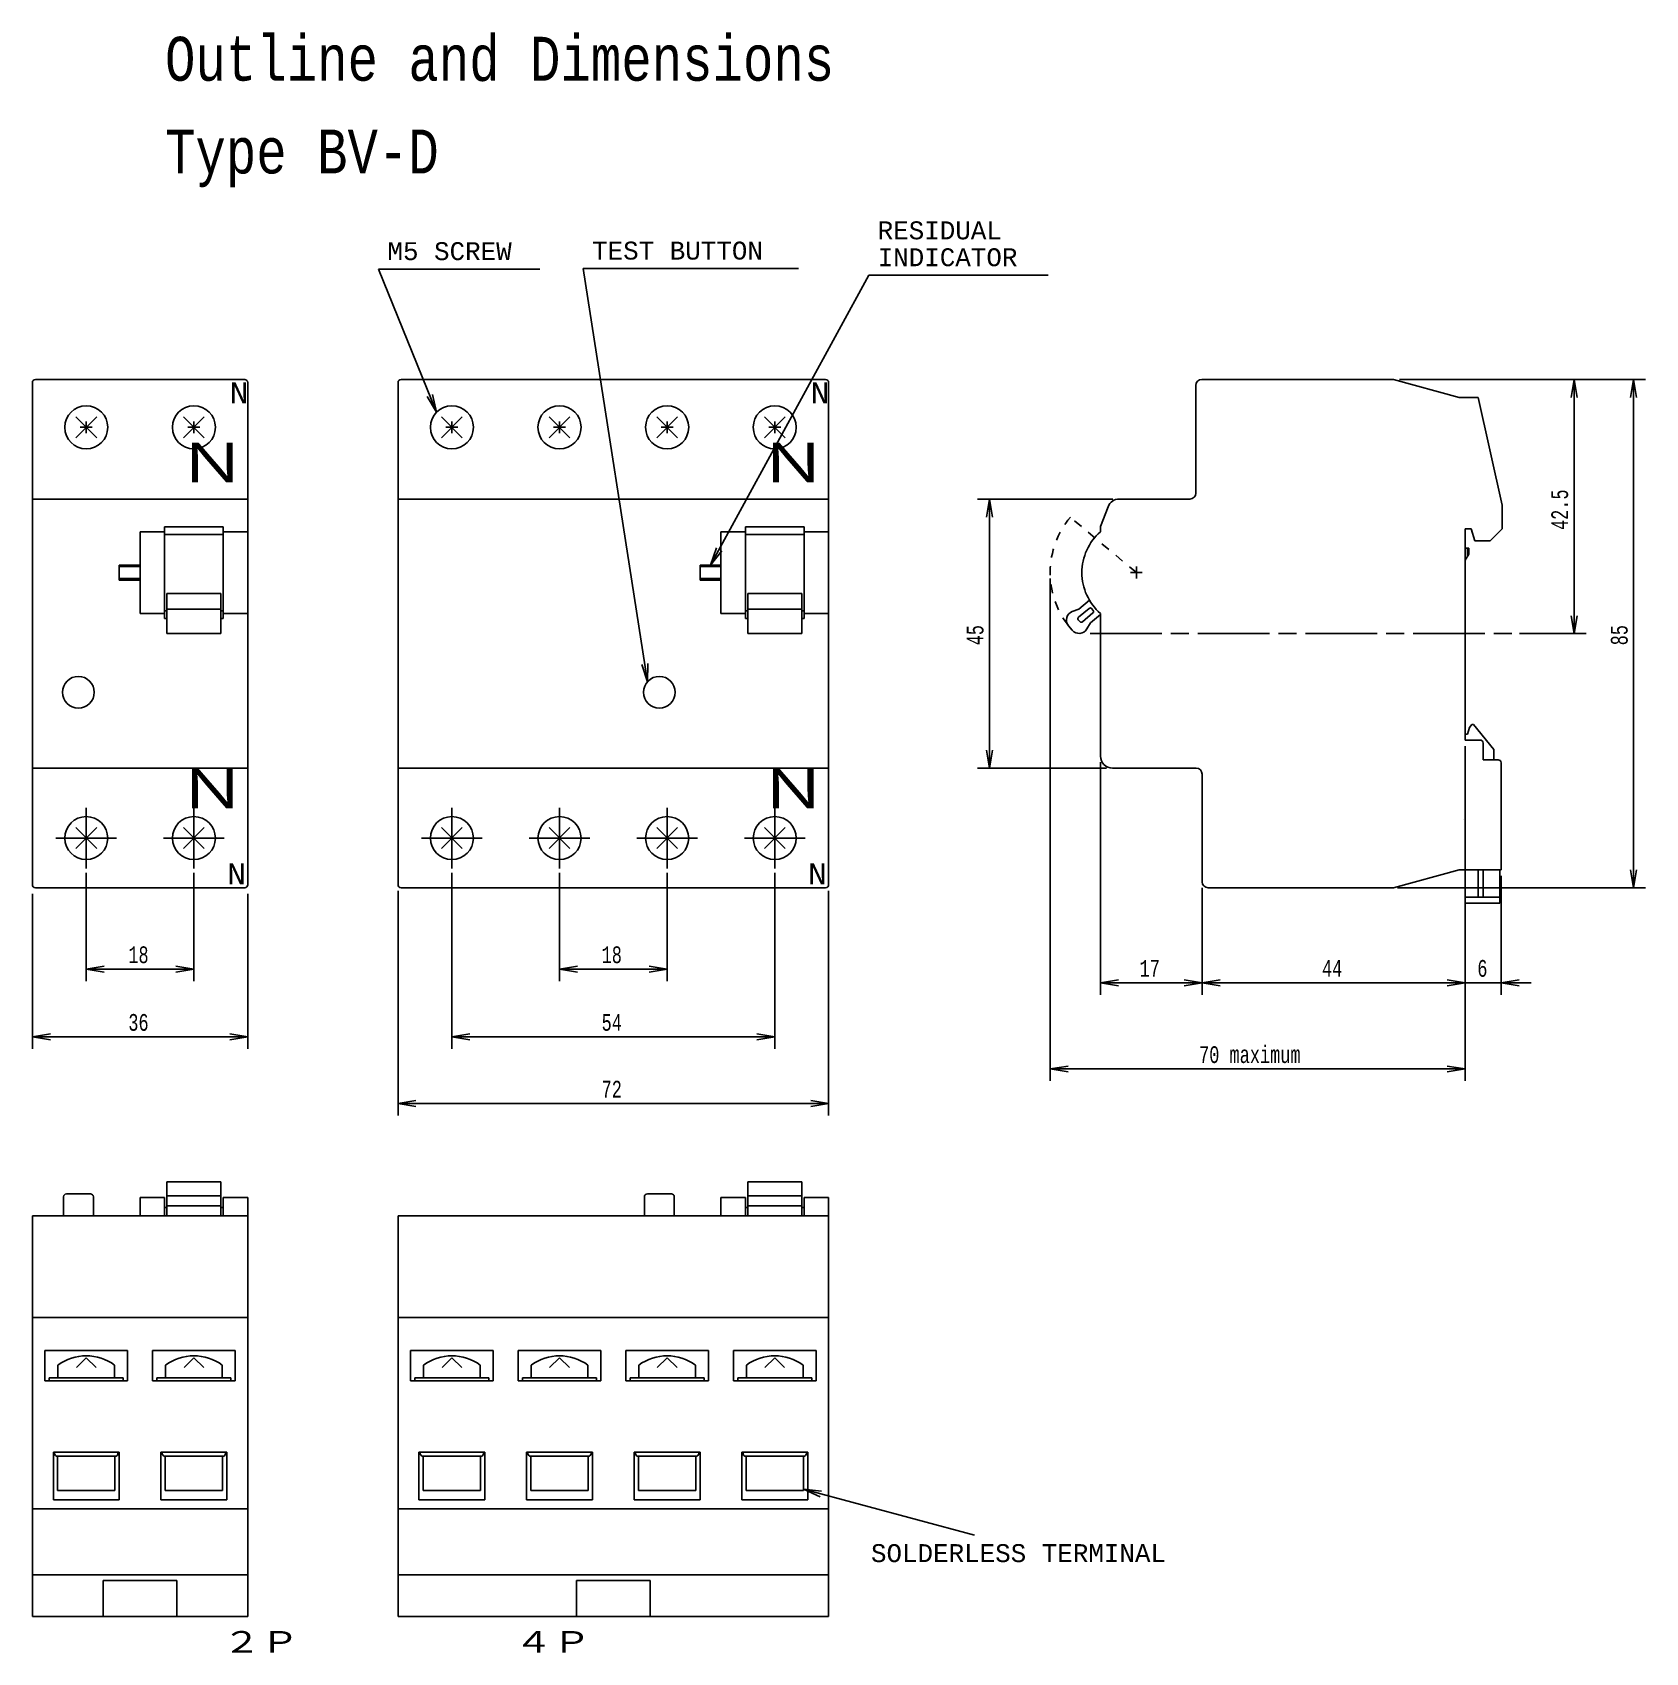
# Model space of a CAD drawing. Extents: x 11 to 280, y 0 to 271.
import ezdxf
from ezdxf.enums import TextEntityAlignment as Align

# ---------------------------------------------------------------- set-up
doc = ezdxf.new("R2010")
doc.units = 0
doc.header["$PDMODE"] = 2
doc.header["$PDSIZE"] = -0.01
doc.linetypes.add('CENTERLINE', pattern=[30, 12, -1.5, 3, -1.5, 12])
doc.linetypes.add('HIDDEN', pattern=[4.5, 1.5, -1.5, 1.5])
doc.layers.get('0').update_dxf_attribs({"linetype": 'CONTINUOUS'})
doc.layers.add('1', color=7, linetype='CONTINUOUS')
doc.styles.get("Standard").update_dxf_attribs({"font": 'monotxt.shx'})
doc.dimstyles.new('DSTYLE3', dxfattribs={"dimtxt": 2.8, "dimasz": 3, "dimexe": 2, "dimexo": 1, "dimgap": 1, "dimtad": 1, "dimdec": 3, "dimrnd": 0.001, "dimzin": 11, "dimcen": 0.09, "dimazin": 3, "dimtp": 1.5, "dimtm": 1.5, "dimtfac": 1, "dimtdec": 4, "dimtofl": 0, "dimtmove": 0, "dimatfit": 3, "dimtolj": 1, "dimtzin": 0})

# ---------------------------------------------------------------- blocks, each defined once
blk = doc.blocks.new('*D42')
at = {"layer": '1', "color": 4, "linetype": 'CONTINUOUS'}
for q in [(168.098, 20.039447), (142.25608, 26.45998), (142.51538, 27.425776)]:
    blk.add_line((139.48834, 27.720791), q, dxfattribs=at)
blk.add_text('SOLDERLESS TERMINAL', height=3, dxfattribs=at).set_placement((150.77169, 15.539447))
blk = doc.blocks.new('*D230')
at = {"layer": '1', "color": 4, "linetype": 'CONTINUOUS'}
for p, q in [((123.93834, 182.27604), (150.39268, 230.77177)), ((180.39268, 230.77177), (150.39268, 230.77177)), ((123.93834, 182.27604), (124.93605, 185.14912)), ((123.93834, 182.27604), (125.81393, 184.67024))]:
    blk.add_line(p, q, dxfattribs=at)
for s, p in [('RESIDUAL', (151.89268, 236.77177)), ('INDICATOR', (151.89268, 232.27177))]:
    blk.add_text(s, height=3, dxfattribs=at).set_placement(p)
blk = doc.blocks.new('*D231')
at = {"layer": '1', "color": 4, "linetype": 'CONTINUOUS'}
for p, q in [((113.40779, 162.78669), (102.63871, 231.88236)), ((138.63871, 231.88236), (102.63871, 231.88236)), ((113.40779, 162.78669), (112.45176, 165.67391)), ((113.40779, 162.78669), (113.43983, 165.8279))]:
    blk.add_line(p, q, dxfattribs=at)
blk.add_text('TEST BUTTON', height=3, dxfattribs=at).set_placement((104.13871, 233.38236))
blk = doc.blocks.new('*D291')
at = {"layer": '1', "color": 4, "linetype": 'CONTINUOUS'}
for p, q in [((78.142527, 207.87162), (68.419845, 231.79119)), ((95.419845, 231.79119), (68.419845, 231.79119)), ((78.142527, 207.87162), (76.549665, 210.46253)), ((78.142527, 207.87162), (77.476059, 210.83908))]:
    blk.add_line(p, q, dxfattribs=at)
blk.add_text('M5 SCREW', height=3, dxfattribs=at).set_placement((69.919845, 233.29119))
blk = doc.blocks.new('_AH2')
at = {"color": 0, "linetype": 'CONTINUOUS'}
for p, q in [((-1, 0.166667), (0, 0)), ((0, 0), (-1, -0.166667)), ((0, 0), (-1, 0))]:
    blk.add_line(p, q, dxfattribs=at)
blk = doc.blocks.new('*D337')
at = {"layer": '1', "color": 4, "linetype": 'CONTINUOUS'}
for p, q in [((250.14652, 152.02604), (250.14652, 110.43836)), ((256.14652, 130.32604), (256.14652, 110.43836)), ((245.14652, 112.43836), (256.14652, 112.43836)), ((261.14652, 112.43836), (256.14652, 112.43836))]:
    blk.add_line(p, q, dxfattribs=at)
at = {"layer": '1', "color": 4, "xscale": 3, "yscale": 3, "zscale": 3}
blk.add_blockref('_AH2', (250.14652, 112.43836), dxfattribs=at)
at = {"layer": '1', "color": 4, "xscale": 3, "yscale": 3, "zscale": 3, "rotation": 180}
blk.add_blockref('_AH2', (256.14652, 112.43836), dxfattribs=at)
at = {"layer": '1', "color": 4, "linetype": 'CONTINUOUS', "width": 0.7}
blk.add_text('6', height=2.8, rotation=360, dxfattribs=at).set_placement((252.16652, 113.43936))
blk = doc.blocks.new('*D338')
at = {"layer": '1', "color": 4, "linetype": 'CONTINUOUS'}
for p, q in [((180.73936, 180.02604), (180.73936, 96.010026)), ((250.14652, 152.02604), (250.14652, 96.010026)), ((180.73936, 98.010026), (215.44294, 98.010026)), ((250.14652, 98.010026), (215.44294, 98.010026))]:
    blk.add_line(p, q, dxfattribs=at)
at = {"layer": '1', "color": 4, "xscale": 3, "yscale": 3, "zscale": 3, "rotation": 180}
blk.add_blockref('_AH2', (180.73936, 98.010026), dxfattribs=at)
at = {"layer": '1', "color": 4, "xscale": 3, "yscale": 3, "zscale": 3}
blk.add_blockref('_AH2', (250.14652, 98.010026), dxfattribs=at)
at = {"layer": '1', "color": 4, "linetype": 'CONTINUOUS', "width": 0.7}
blk.add_text('70 maximum', height=2.8, rotation=360, dxfattribs=at).set_placement((205.64294, 99.011026))
blk = doc.blocks.new('_TX44')
at = {"layer": '1', "color": 2, "linetype": 'CONTINUOUS', "width": 0.8}
for s, p in [('Outline and Dimensions', (0, 0)), ('Type BV-D', (0, -9.5))]:
    blk.add_text(s, height=4.5, dxfattribs=at).set_placement(p)
blk = doc.blocks.new('*D1336')
at = {"layer": '1', "color": 4, "linetype": 'CONTINUOUS'}
for p, q in [((250.14652, 152.02604), (250.14652, 110.43836)), ((206.14652, 127.32604), (206.14652, 110.43836)), ((206.14652, 112.43836), (228.14652, 112.43836)), ((250.14652, 112.43836), (228.14652, 112.43836))]:
    blk.add_line(p, q, dxfattribs=at)
at = {"layer": '1', "color": 4, "xscale": 3, "yscale": 3, "zscale": 3, "rotation": 180}
blk.add_blockref('_AH2', (206.14652, 112.43836), dxfattribs=at)
at = {"layer": '1', "color": 4, "xscale": 3, "yscale": 3, "zscale": 3}
blk.add_blockref('_AH2', (250.14652, 112.43836), dxfattribs=at)
at = {"layer": '1', "color": 4, "linetype": 'CONTINUOUS', "width": 0.7}
blk.add_text('44', height=2.8, rotation=360, dxfattribs=at).set_placement((226.18652, 113.43936))
blk = doc.blocks.new('*D1337')
at = {"layer": '1', "color": 4, "linetype": 'CONTINUOUS'}
for p, q in [((189.14652, 149.32604), (189.14652, 110.43836)), ((206.14652, 128.32604), (206.14652, 110.43836)), ((189.14652, 112.43836), (197.64652, 112.43836)), ((206.14652, 112.43836), (197.64652, 112.43836))]:
    blk.add_line(p, q, dxfattribs=at)
at = {"layer": '1', "color": 4, "xscale": 3, "yscale": 3, "zscale": 3, "rotation": 180}
blk.add_blockref('_AH2', (189.14652, 112.43836), dxfattribs=at)
at = {"layer": '1', "color": 4, "xscale": 3, "yscale": 3, "zscale": 3}
blk.add_blockref('_AH2', (206.14652, 112.43836), dxfattribs=at)
at = {"layer": '1', "color": 4, "linetype": 'CONTINUOUS', "width": 0.7}
blk.add_text('17', height=2.8, rotation=360, dxfattribs=at).set_placement((195.68652, 113.43936))
blk = doc.blocks.new('*D1348')
at = {"layer": '1', "color": 4, "linetype": 'CONTINUOUS'}
for p, q in [((191.23223, 193.32604), (168.58907, 193.32604)), ((170.58907, 193.32604), (170.58907, 170.82604)), ((170.58907, 148.32604), (170.58907, 170.82604)), ((190.14652, 148.32604), (168.58907, 148.32604))]:
    blk.add_line(p, q, dxfattribs=at)
at = {"layer": '1', "color": 4, "xscale": 3, "yscale": 3, "zscale": 3}
for p, rotation in [((170.58907, 193.32604), 90), ((170.58907, 148.32604), 270)]:
    blk.add_blockref('_AH2', p, dxfattribs=dict(at, rotation=rotation))
at = {"layer": '1', "color": 4, "linetype": 'CONTINUOUS', "width": 0.7}
blk.add_text('45', height=2.8, rotation=90, dxfattribs=at).set_placement((169.58807, 168.86604))
blk = doc.blocks.new('*D1352')
at = {"layer": '1', "color": 4, "linetype": 'CONTINUOUS'}
for p, q in [((239.14652, 213.32604), (280.30536, 213.32604)), ((278.30536, 213.32604), (278.30536, 170.82604)), ((278.30536, 128.32604), (278.30536, 170.82604)), ((238.80366, 128.32604), (280.30536, 128.32604))]:
    blk.add_line(p, q, dxfattribs=at)
at = {"layer": '1', "color": 4, "xscale": 3, "yscale": 3, "zscale": 3}
for p, rotation in [((278.30536, 213.32604), 90), ((278.30536, 128.32604), 270)]:
    blk.add_blockref('_AH2', p, dxfattribs=dict(at, rotation=rotation))
at = {"layer": '1', "color": 4, "linetype": 'CONTINUOUS', "width": 0.7}
blk.add_text('85', height=2.8, rotation=90, dxfattribs=at).set_placement((277.30437, 168.86604))
blk = doc.blocks.new('*D1353')
at = {"layer": '1', "color": 4, "linetype": 'CONTINUOUS'}
for p, q in [((239.14652, 213.32604), (270.34542, 213.32604)), ((268.34542, 213.32604), (268.34542, 192.07604)), ((268.34542, 170.82604), (268.34542, 192.07604)), ((259.21195, 170.82604), (270.34542, 170.82604))]:
    blk.add_line(p, q, dxfattribs=at)
at = {"layer": '1', "color": 4, "xscale": 3, "yscale": 3, "zscale": 3}
for p, rotation in [((268.34542, 213.32604), 90), ((268.34542, 170.82604), 270)]:
    blk.add_blockref('_AH2', p, dxfattribs=dict(at, rotation=rotation))
at = {"layer": '1', "color": 4, "linetype": 'CONTINUOUS', "width": 0.7}
blk.add_text('42.5', height=2.8, rotation=90, dxfattribs=at).set_placement((267.34442, 188.15604))
blk = doc.blocks.new('*D1357')
at = {"layer": '1', "color": 4, "linetype": 'CONTINUOUS'}
for p, q in [((71.688114, 127.82563), (71.688114, 90.230985)), ((143.68812, 127.82563), (143.68812, 90.230985)), ((71.688114, 92.230985), (107.68812, 92.230985)), ((143.68812, 92.230985), (107.68812, 92.230985))]:
    blk.add_line(p, q, dxfattribs=at)
at = {"layer": '1', "color": 4, "xscale": 3, "yscale": 3, "zscale": 3, "rotation": 180}
blk.add_blockref('_AH2', (71.688114, 92.230985), dxfattribs=at)
at = {"layer": '1', "color": 4, "xscale": 3, "yscale": 3, "zscale": 3}
blk.add_blockref('_AH2', (143.68812, 92.230985), dxfattribs=at)
at = {"layer": '1', "color": 4, "linetype": 'CONTINUOUS', "width": 0.7}
blk.add_text('72', height=2.8, dxfattribs=at).set_placement((105.72812, 93.231985))
blk = doc.blocks.new('*D1358')
at = {"layer": '1', "color": 4, "linetype": 'CONTINUOUS'}
for p, q in [((80.688114, 130.79339), (80.688114, 101.40016)), ((134.68812, 130.79339), (134.68812, 101.40016)), ((80.688114, 103.40016), (107.68812, 103.40016)), ((134.68812, 103.40016), (107.68812, 103.40016))]:
    blk.add_line(p, q, dxfattribs=at)
at = {"layer": '1', "color": 4, "xscale": 3, "yscale": 3, "zscale": 3, "rotation": 180}
blk.add_blockref('_AH2', (80.688114, 103.40016), dxfattribs=at)
at = {"layer": '1', "color": 4, "xscale": 3, "yscale": 3, "zscale": 3}
blk.add_blockref('_AH2', (134.68812, 103.40016), dxfattribs=at)
at = {"layer": '1', "color": 4, "linetype": 'CONTINUOUS', "width": 0.7}
blk.add_text('54', height=2.8, rotation=360, dxfattribs=at).set_placement((105.72812, 104.40116))
blk = doc.blocks.new('*D1359')
at = {"layer": '1', "color": 4, "linetype": 'CONTINUOUS'}
for p, q in [((98.688114, 130.79339), (98.688114, 112.71692)), ((116.68811, 130.79339), (116.68811, 112.71692)), ((98.688114, 114.71692), (107.68811, 114.71692)), ((116.68811, 114.71692), (107.68811, 114.71692))]:
    blk.add_line(p, q, dxfattribs=at)
at = {"layer": '1', "color": 4, "xscale": 3, "yscale": 3, "zscale": 3, "rotation": 180}
blk.add_blockref('_AH2', (98.688114, 114.71692), dxfattribs=at)
at = {"layer": '1', "color": 4, "xscale": 3, "yscale": 3, "zscale": 3}
blk.add_blockref('_AH2', (116.68811, 114.71692), dxfattribs=at)
at = {"layer": '1', "color": 4, "linetype": 'CONTINUOUS', "width": 0.7}
blk.add_text('18', height=2.8, rotation=360, dxfattribs=at).set_placement((105.72811, 115.71792))
blk = doc.blocks.new('*D1360')
at = {"layer": '1', "color": 4, "linetype": 'CONTINUOUS'}
for p, q in [((19.545257, 130.79339), (19.545257, 112.71692)), ((37.545257, 130.79339), (37.545257, 112.71692)), ((19.545257, 114.71692), (28.545257, 114.71692)), ((37.545257, 114.71692), (28.545257, 114.71692))]:
    blk.add_line(p, q, dxfattribs=at)
at = {"layer": '1', "color": 4, "xscale": 3, "yscale": 3, "zscale": 3, "rotation": 180}
blk.add_blockref('_AH2', (19.545257, 114.71692), dxfattribs=at)
at = {"layer": '1', "color": 4, "xscale": 3, "yscale": 3, "zscale": 3}
blk.add_blockref('_AH2', (37.545257, 114.71692), dxfattribs=at)
at = {"layer": '1', "color": 4, "linetype": 'CONTINUOUS', "width": 0.7}
blk.add_text('18', height=2.8, dxfattribs=at).set_placement((26.585257, 115.71792))
blk = doc.blocks.new('*D1361')
at = {"layer": '1', "color": 4, "linetype": 'CONTINUOUS'}
for p, q in [((10.545257, 127.32563), (10.545257, 101.40016)), ((46.545257, 127.32563), (46.545257, 101.40016)), ((10.545257, 103.40016), (28.545257, 103.40016)), ((46.545257, 103.40016), (28.545257, 103.40016))]:
    blk.add_line(p, q, dxfattribs=at)
at = {"layer": '1', "color": 4, "xscale": 3, "yscale": 3, "zscale": 3, "rotation": 180}
blk.add_blockref('_AH2', (10.545257, 103.40016), dxfattribs=at)
at = {"layer": '1', "color": 4, "xscale": 3, "yscale": 3, "zscale": 3}
blk.add_blockref('_AH2', (46.545257, 103.40016), dxfattribs=at)
at = {"layer": '1', "color": 4, "linetype": 'CONTINUOUS', "width": 0.7}
blk.add_text('36', height=2.8, rotation=360, dxfattribs=at).set_placement((26.585257, 104.40116))

msp = doc.modelspace()

# ---------------------------------------------------------------- linework, layer by layer
at = {"layer": '1', "color": 3, "linetype": 'CONTINUOUS'}
for p, q in [((10.545257, 128.82563), (10.545257, 212.82604)), ((46.045257, 213.32604), (11.045257, 213.32604)), ((46.545257, 128.82563), (46.545257, 212.82604)), ((71.688114, 128.82563), (71.688114, 212.82604)), ((143.18812, 213.32604), (72.188114, 213.32604)), ((143.68812, 128.82563), (143.68812, 212.82604)), ((205.09509, 194.32604), (205.09509, 212.32604)), ((206.09509, 213.32604), (238.14652, 213.32604)), ((238.14652, 213.32604), (249.14652, 210.32604)), ((249.14652, 210.32604), (252.31794, 210.32604)), ((256.31794, 192.32604), (252.31794, 210.32604)), ((17.79971, 203.5805), (21.290803, 207.07158)), ((17.799716, 207.07158), (21.290797, 203.5805)), ((35.79971, 203.5805), (39.290803, 207.07158)), ((35.799716, 207.07158), (39.290797, 203.5805)), ((78.942567, 203.58049), (82.433661, 207.07158)), ((78.942573, 207.07158), (82.433654, 203.58049)), ((96.942567, 203.58049), (100.43366, 207.07158)), ((96.942573, 207.07158), (100.43365, 203.58049)), ((114.94257, 207.07158), (118.43365, 203.58049)), ((114.94257, 203.58049), (118.43366, 207.07158)), ((132.94257, 207.07158), (136.43365, 203.58049)), ((132.94257, 203.58049), (136.43367, 207.07158)), ((46.545257, 193.32604), (10.545257, 193.32604)), ((19.545257, 193.32604), (24.430972, 193.32604)), ((143.68812, 193.32604), (71.688114, 193.32604)), ((192.28662, 193.32604), (204.09509, 193.32604)), ((189.14629, 188.72604), (190.41946, 192.04278)), ((256.31794, 192.32604), (256.31794, 188.32604)), ((28.545488, 187.86784), (28.545488, 174.18427)), ((32.645488, 187.86784), (28.545488, 187.86784)), ((32.645257, 188.67165), (32.645257, 173.38044)), ((42.445257, 188.67165), (32.645257, 188.67165)), ((42.445257, 187.40426), (32.645257, 187.40426)), ((42.445257, 188.67165), (42.445257, 173.38044)), ((46.545261, 187.86784), (42.445488, 187.86784)), ((129.78834, 187.86782), (125.68834, 187.86782)), ((125.68834, 187.86782), (125.68834, 174.18426)), ((129.78834, 188.67164), (129.78834, 173.38044)), ((139.58834, 188.67164), (129.78834, 188.67164)), ((139.58834, 187.40425), (129.78834, 187.40425)), ((139.58834, 188.67164), (139.58834, 173.38044)), ((143.68812, 187.86782), (139.58834, 187.86782)), ((189.14629, 187.86782), (189.14629, 188.72604)), ((250.14652, 185.12604), (250.14652, 188.32604)), ((251.14652, 188.32604), (250.14652, 188.32604)), ((251.74652, 186.32604), (251.14652, 188.32604)), ((254.31794, 186.32604), (256.31794, 188.32604)), ((250.14652, 153.02604), (250.14652, 185.12604)), ((250.74652, 185.12604), (250.14652, 185.12604)), ((250.54652, 183.79271), (250.54652, 185.12604)), ((250.74652, 184.12604), (250.74652, 185.12604)), ((251.74652, 186.32604), (254.31794, 186.32604)), ((28.545257, 182.27604), (25.045257, 182.27604)), ((25.045257, 182.27604), (25.045257, 179.77604)), ((28.545257, 182.02604), (25.045257, 182.02604)), ((28.545257, 182.27604), (28.545257, 179.77604)), ((125.68834, 182.27604), (122.18834, 182.27604)), ((122.18834, 182.27604), (122.18834, 179.77604)), ((125.68834, 182.02604), (122.18834, 182.02604)), ((125.68834, 182.27604), (125.68834, 179.77604)), ((250.74652, 184.12604), (250.14652, 183.12604)), ((28.545257, 180.02604), (25.045257, 180.02604)), ((28.545257, 179.77604), (25.045257, 179.77604)), ((125.68834, 180.02604), (122.18834, 180.02604)), ((125.68834, 179.77604), (122.18834, 179.77604)), ((33.045257, 177.51723), (33.045257, 170.85805)), ((42.045257, 177.51723), (33.045257, 177.51723)), ((42.045257, 177.51723), (42.045257, 170.85805)), ((46.545257, 154.03992), (46.545257, 177.25078)), ((130.18834, 177.51723), (130.18834, 170.85804)), ((139.18834, 177.51723), (130.18834, 177.51723)), ((139.18834, 177.51723), (139.18834, 170.85804)), ((143.68812, 154.03992), (143.68812, 177.25078)), ((187.30653, 176.40562), (185.53612, 174.92008)), ((32.645488, 174.18427), (28.545488, 174.18427)), ((33.045257, 174.64784), (32.645257, 174.64784)), ((42.045257, 174.92008), (33.045257, 174.92008)), ((42.045257, 174.64784), (42.445257, 174.64784)), ((46.545261, 174.18427), (42.445488, 174.18427)), ((129.78834, 174.18426), (125.68834, 174.18426)), ((130.18834, 174.64783), (129.78834, 174.64783)), ((139.18834, 174.92008), (130.18834, 174.92008)), ((139.18834, 174.64783), (139.58834, 174.64783)), ((143.68812, 174.18426), (139.58834, 174.18426)), ((185.53612, 174.92008), (184.43598, 174.51966)), ((187.24128, 175.04547), (185.47938, 173.56705)), ((187.88407, 174.27942), (186.12217, 172.80101)), ((189.14629, 174.03314), (187.46449, 172.62194)), ((187.66393, 175.00849), (187.92105, 174.70207)), ((189.14629, 155.27052), (189.14629, 174.20475)), ((33.045257, 173.38044), (32.645257, 173.38044)), ((42.045257, 170.85805), (33.045257, 170.85805)), ((42.445257, 173.38044), (42.045257, 173.38044)), ((130.18834, 173.38044), (129.78834, 173.38044)), ((139.18834, 170.85804), (130.18834, 170.85804)), ((139.58834, 173.38044), (139.18834, 173.38044)), ((183.79994, 172.14594), (184.43101, 171.39386)), ((185.4424, 173.1444), (185.69952, 172.83799)), ((187.46449, 172.62194), (186.87911, 171.60804)), ((189.14652, 150.32604), (189.14652, 167.77032)), ((250.84652, 155.14566), (250.54652, 154.02604)), ((251.24652, 155.62604), (250.84652, 155.14566)), ((251.24652, 155.62604), (251.54652, 155.62604)), ((254.94652, 151.42604), (251.54652, 155.62604)), ((250.14652, 153.02604), (250.14652, 154.02604)), ((250.54652, 154.02604), (250.14652, 154.02604)), ((250.14652, 153.02604), (252.64652, 153.02604)), ((253.14652, 149.72604), (253.14652, 152.52604)), ((253.14652, 149.72604), (255.64652, 149.72604)), ((254.94652, 149.72604), (254.94652, 151.42604)), ((256.14652, 131.32604), (256.14652, 149.22604)), ((10.545257, 148.32604), (46.545257, 148.32604)), ((19.545257, 148.32604), (24.430972, 148.32604)), ((42.688114, 148.32604), (32.4024, 148.32604)), ((71.688114, 148.32604), (143.68812, 148.32604)), ((121.05954, 148.32604), (110.77383, 148.32604)), ((191.14652, 148.32604), (205.14652, 148.32604)), ((206.14652, 129.32604), (206.14652, 147.32604)), ((17.79971, 134.88049), (21.290803, 138.37158)), ((17.799716, 138.37158), (21.290797, 134.88049)), ((35.79971, 134.88049), (39.290803, 138.37158)), ((35.799716, 138.37158), (39.290797, 134.88049)), ((78.942794, 134.88049), (82.433888, 138.37158)), ((78.942801, 138.37158), (82.433882, 134.88049)), ((96.942794, 134.88049), (100.43389, 138.37158)), ((96.942801, 138.37158), (100.43388, 134.88049)), ((114.94279, 134.88049), (118.43389, 138.37158)), ((114.9428, 138.37158), (118.43388, 134.88049)), ((132.94279, 138.37158), (136.43388, 134.88049)), ((132.94279, 134.88049), (136.43389, 138.37158)), ((238.14652, 128.32604), (249.14652, 131.32604)), ((249.14652, 131.32604), (256.14652, 131.32604)), ((250.14652, 125.72604), (250.14652, 131.32604)), ((252.30952, 126.72604), (252.30952, 131.32604)), ((253.14652, 126.72604), (253.14652, 131.32604)), ((255.94652, 125.72604), (255.94652, 131.32604)), ((11.045257, 128.32563), (46.045257, 128.32563)), ((72.188114, 128.32563), (143.18812, 128.32563)), ((207.14652, 128.32604), (238.14652, 128.32604)), ((255.94652, 126.72604), (250.14652, 126.72604)), ((255.94652, 125.72604), (250.14652, 125.72604)), ((33.04548, 79.132967), (42.04548, 79.132967)), ((33.04548, 79.132967), (33.04548, 73.435967)), ((42.04548, 79.132967), (42.04548, 73.435967)), ((130.18834, 79.132967), (139.18834, 79.132967)), ((130.18834, 79.132967), (130.18834, 73.435967)), ((139.18834, 79.132967), (139.18834, 73.435967)), ((15.745257, 76.635967), (15.745257, 73.435967)), ((16.245257, 77.135967), (20.245257, 77.135967)), ((20.745257, 76.635967), (20.745257, 73.435967)), ((28.54548, 76.535967), (32.64548, 76.535967)), ((28.54548, 76.535967), (28.54548, 73.435967)), ((32.64548, 76.535967), (32.64548, 73.435967)), ((33.04548, 76.773967), (42.04548, 76.773967)), ((42.44548, 76.535967), (46.545481, 76.535967)), ((42.44548, 76.535967), (42.44548, 73.435967)), ((46.545481, 73.435967), (46.545481, 76.535967)), ((112.88834, 76.635967), (112.88834, 73.435967)), ((113.38834, 77.135967), (117.38834, 77.135967)), ((117.88834, 76.635967), (117.88834, 73.435967)), ((125.68834, 76.535967), (129.78834, 76.535967)), ((125.68834, 76.535967), (125.68834, 73.435967)), ((129.78834, 76.535967), (129.78834, 73.435967)), ((130.18834, 76.773967), (139.18834, 76.773967)), ((139.58834, 76.535967), (143.68834, 76.535967)), ((139.58834, 76.535967), (139.58834, 73.435967)), ((143.68834, 73.435967), (143.68834, 76.535967)), ((10.545481, 73.435967), (10.545481, 6.435967)), ((10.545481, 73.435967), (46.545481, 73.435967)), ((33.04548, 74.835967), (32.64548, 74.835967)), ((33.04548, 75.117967), (42.04548, 75.117967)), ((42.04548, 74.835967), (42.44548, 74.835967)), ((46.545481, 73.435967), (46.545481, 6.435967)), ((71.688338, 73.435967), (71.688338, 6.435967)), ((71.688338, 73.435967), (143.68834, 73.435967)), ((130.18834, 74.835967), (129.78834, 74.835967)), ((130.18834, 75.117967), (139.18834, 75.117967)), ((139.18834, 74.835967), (139.58834, 74.835967)), ((143.68834, 73.435967), (143.68834, 6.435967)), ((10.545481, 56.435967), (46.545481, 56.435967)), ((71.688338, 56.435967), (143.68834, 56.435967)), ((12.645481, 45.835967), (12.645481, 50.935967)), ((12.645481, 50.935967), (26.445481, 50.935967)), ((17.8963, 48.081077), (19.54548, 49.730253)), ((21.194661, 48.081077), (19.54548, 49.730253)), ((26.445481, 45.835967), (26.445481, 50.935967)), ((30.645481, 45.835967), (30.645481, 50.935967)), ((30.645481, 50.935967), (44.445481, 50.935967)), ((35.8963, 48.081077), (37.54548, 49.730253)), ((39.194661, 48.081077), (37.54548, 49.730253)), ((44.445481, 45.835967), (44.445481, 50.935967)), ((73.788339, 45.835967), (73.788339, 50.935967)), ((73.788339, 50.935967), (87.588339, 50.935967)), ((79.039158, 48.081077), (80.688338, 49.730253)), ((82.337519, 48.081077), (80.688338, 49.730253)), ((87.588339, 45.835967), (87.588339, 50.935967)), ((91.788341, 45.835967), (91.788341, 50.935967)), ((91.788341, 50.935967), (105.58834, 50.935967)), ((97.039159, 48.081077), (98.68834, 49.730253)), ((100.33752, 48.081077), (98.68834, 49.730253)), ((105.58834, 45.835967), (105.58834, 50.935967)), ((109.78834, 45.835967), (109.78834, 50.935967)), ((109.78834, 50.935967), (123.58834, 50.935967)), ((115.03916, 48.081077), (116.68834, 49.730253)), ((118.33752, 48.081077), (116.68834, 49.730253)), ((123.58834, 45.835967), (123.58834, 50.935967)), ((127.78834, 45.835967), (127.78834, 50.935967)), ((127.78834, 50.935967), (141.58834, 50.935967)), ((133.03916, 48.081077), (134.68834, 49.730253)), ((136.33752, 48.081077), (134.68834, 49.730253)), ((141.58834, 45.835967), (141.58834, 50.935967)), ((13.374052, 46.335967), (25.716909, 46.335967)), ((13.374052, 46.335967), (13.374052, 45.835967)), ((14.795481, 46.335967), (14.795481, 48.473164)), ((24.295481, 46.335967), (24.295481, 48.473164)), ((25.716909, 46.335967), (25.716909, 45.835967)), ((31.374052, 46.335967), (43.716909, 46.335967)), ((31.374052, 46.335967), (31.374052, 45.835967)), ((32.795481, 46.335967), (32.795481, 48.473164)), ((42.295481, 46.335967), (42.295481, 48.473164)), ((43.716909, 46.335967), (43.716909, 45.835967)), ((74.51691, 46.335967), (86.859767, 46.335967)), ((74.51691, 46.335967), (74.51691, 45.835967)), ((75.938339, 46.335967), (75.938339, 48.473164)), ((85.438339, 46.335967), (85.438339, 48.473164)), ((86.859767, 46.335967), (86.859767, 45.835967)), ((92.516911, 46.335967), (104.85977, 46.335967)), ((92.516911, 46.335967), (92.516911, 45.835967)), ((93.938341, 46.335967), (93.938341, 48.473164)), ((103.43834, 46.335967), (103.43834, 48.473164)), ((104.85977, 46.335967), (104.85977, 45.835967)), ((110.51691, 46.335967), (122.85977, 46.335967)), ((110.51691, 46.335967), (110.51691, 45.835967)), ((111.93834, 46.335967), (111.93834, 48.473164)), ((121.43834, 46.335967), (121.43834, 48.473164)), ((122.85977, 46.335967), (122.85977, 45.835967)), ((128.51691, 46.335967), (140.85977, 46.335967)), ((128.51691, 46.335967), (128.51691, 45.835967)), ((129.93834, 46.335967), (129.93834, 48.473164)), ((139.43834, 46.335967), (139.43834, 48.473164)), ((140.85977, 46.335967), (140.85977, 45.835967)), ((12.645481, 45.835967), (26.445481, 45.835967)), ((30.645481, 45.835967), (44.445481, 45.835967)), ((73.788339, 45.835967), (87.588339, 45.835967)), ((91.788341, 45.835967), (105.58834, 45.835967)), ((109.78834, 45.835967), (123.58834, 45.835967)), ((127.78834, 45.835967), (141.58834, 45.835967)), ((14.045481, 33.935967), (25.045481, 33.935967)), ((14.045481, 33.935967), (14.045481, 25.935967)), ((14.245481, 33.935967), (14.245481, 33.735967)), ((14.745481, 33.235967), (14.745481, 27.535967)), ((24.345481, 33.235967), (14.745481, 33.235967)), ((24.345481, 33.235967), (24.345481, 27.535967)), ((24.845481, 33.935967), (24.845481, 33.735967)), ((25.045481, 33.935967), (25.045481, 25.935967)), ((32.045481, 33.935967), (43.045481, 33.935967)), ((32.045481, 33.935967), (32.045481, 25.935967)), ((32.245481, 33.935967), (32.245481, 33.735967)), ((32.745481, 33.235967), (32.745481, 27.535967)), ((42.345481, 33.235967), (32.745481, 33.235967)), ((42.345481, 33.235967), (42.345481, 27.535967)), ((42.845481, 33.935967), (42.845481, 33.735967)), ((43.045481, 33.935967), (43.045481, 25.935967)), ((75.188339, 33.935967), (86.188339, 33.935967)), ((75.188339, 33.935967), (75.188339, 25.935967)), ((75.388339, 33.935967), (75.388339, 33.735967)), ((75.888339, 33.235967), (75.888339, 27.535967)), ((85.488339, 33.235967), (75.888339, 33.235967)), ((85.488339, 33.235967), (85.488339, 27.535967)), ((85.988339, 33.935967), (85.988339, 33.735967)), ((86.188339, 33.935967), (86.188339, 25.935967)), ((93.188341, 33.935967), (104.18834, 33.935967)), ((93.188341, 33.935967), (93.188341, 25.935967)), ((93.388341, 33.935967), (93.388341, 33.735967)), ((93.888341, 33.235967), (93.888341, 27.535967)), ((103.48834, 33.235967), (93.888341, 33.235967)), ((103.48834, 33.235967), (103.48834, 27.535967)), ((103.98834, 33.935967), (103.98834, 33.735967)), ((104.18834, 33.935967), (104.18834, 25.935967)), ((111.18834, 33.935967), (122.18834, 33.935967)), ((111.18834, 33.935967), (111.18834, 25.935967)), ((111.38834, 33.935967), (111.38834, 33.735967)), ((111.88834, 33.235967), (111.88834, 27.535967)), ((121.48834, 33.235967), (111.88834, 33.235967)), ((121.48834, 33.235967), (121.48834, 27.535967)), ((121.98834, 33.935967), (121.98834, 33.735967)), ((122.18834, 33.935967), (122.18834, 25.935967)), ((129.18834, 33.935967), (140.18834, 33.935967)), ((129.18834, 33.935967), (129.18834, 25.935967)), ((129.38834, 33.935967), (129.38834, 33.735967)), ((129.88834, 33.235967), (129.88834, 27.535967)), ((139.48834, 33.235967), (129.88834, 33.235967)), ((139.48834, 33.235967), (139.48834, 27.535967)), ((139.98834, 33.935967), (139.98834, 33.735967)), ((140.18834, 33.935967), (140.18834, 25.935967)), ((14.745481, 27.535967), (24.345481, 27.535967)), ((32.745481, 27.535967), (42.345481, 27.535967)), ((75.888339, 27.535967), (85.488339, 27.535967)), ((93.888341, 27.535967), (103.48834, 27.535967)), ((111.88834, 27.535967), (121.48834, 27.535967)), ((129.88834, 27.535967), (139.48834, 27.535967)), ((10.545481, 24.435967), (46.545481, 24.435967)), ((14.045481, 25.935967), (25.045481, 25.935967)), ((32.045481, 25.935967), (43.045481, 25.935967)), ((71.688338, 24.435967), (143.68834, 24.435967)), ((75.188339, 25.935967), (86.188339, 25.935967)), ((93.188341, 25.935967), (104.18834, 25.935967)), ((111.18834, 25.935967), (122.18834, 25.935967)), ((129.18834, 25.935967), (140.18834, 25.935967)), ((10.545481, 13.435967), (46.545481, 13.435967)), ((22.395481, 12.435967), (34.695481, 12.435967)), ((22.395481, 12.435967), (22.395481, 6.435967)), ((34.695481, 12.435967), (34.695481, 6.435967)), ((71.688338, 13.435967), (143.68834, 13.435967)), ((101.53834, 12.435967), (113.83834, 12.435967)), ((101.53834, 12.435967), (101.53834, 6.435967)), ((113.83834, 12.435967), (113.83834, 6.435967)), ((10.545481, 6.435967), (46.545481, 6.435967)), ((71.688338, 6.435967), (143.68834, 6.435967))]:
    msp.add_line(p, q, dxfattribs=at)
at = {"layer": '1', "color": 4, "linetype": 'HIDDEN'}
msp.add_line((195.14652, 181.02604), (184.11, 190.28678), dxfattribs=at)
at = {"layer": '1', "color": 4, "linetype": 'CENTERLINE'}
for p, q in [((187.43681, 170.82604), (258.21195, 170.82604)), ((19.545257, 141.69543), (19.545257, 131.55665)), ((37.545257, 141.69543), (37.545257, 131.55665)), ((80.688342, 141.69543), (80.688342, 131.55665)), ((98.688342, 141.69543), (98.688342, 131.55665)), ((116.68834, 141.69543), (116.68834, 131.55665)), ((134.68834, 141.69543), (134.68834, 131.55665)), ((24.614645, 136.62604), (14.47587, 136.62604)), ((42.614645, 136.62604), (32.47587, 136.62604)), ((85.75773, 136.62604), (75.618954, 136.62604)), ((103.75773, 136.62604), (93.618954, 136.62604)), ((121.75773, 136.62604), (111.61895, 136.62604)), ((139.75773, 136.62604), (129.61896, 136.62604))]:
    msp.add_line(p, q, dxfattribs=at)
at = {"layer": '1', "color": 2, "linetype": 'CONTINUOUS'}
msp.add_line((249.81968, 139.73242), (249.81968, 139.73242), dxfattribs=at)
msp.add_line((249.81968, 139.73242), (249.81968, 139.73242), dxfattribs=at)
msp.add_line((249.81968, 139.73242), (249.81968, 139.73242), dxfattribs=at)
msp.add_line((249.81968, 139.73242), (249.81968, 139.73242), dxfattribs=at)
msp.add_line((249.81968, 139.73242), (249.81968, 139.73242), dxfattribs=at)
msp.add_line((249.81968, 139.73242), (249.81968, 139.73242), dxfattribs=at)
msp.add_line((249.81968, 139.73242), (249.81968, 139.73242), dxfattribs=at)
msp.add_line((249.81968, 139.73242), (249.81968, 139.73242), dxfattribs=at)
at = {"layer": '1', "color": 3, "linetype": 'CONTINUOUS'}
for centre, radius in [((19.545257, 205.32605), 3.6), ((37.545257, 205.32605), 3.6), ((80.688114, 205.32604), 3.6), ((98.688114, 205.32604), 3.6), ((116.68811, 205.32604), 3.6), ((134.68812, 205.32604), 3.6), ((18.245257, 161.02604), 2.65), ((115.38834, 161.02604), 2.65), ((19.545257, 136.62604), 3.6), ((37.545257, 136.62604), 3.6), ((80.688342, 136.62604), 3.6), ((98.688342, 136.62604), 3.6), ((116.68834, 136.62604), 3.6), ((134.68834, 136.62604), 3.6)]:
    msp.add_circle(centre, radius, dxfattribs=at)
for centre, radius, start, end in [((11.045257, 212.82604), 0.5, 90, 180), ((46.045257, 212.82604), 0.5, 0, 90), ((72.188114, 212.82604), 0.5, 90, 180), ((143.18812, 212.82604), 0.5, 0, 90), ((206.09509, 212.32604), 1, 90, 180), ((192.28662, 191.32604), 2, 90, 159), ((204.09509, 194.32604), 1, 270, 360), ((195.14629, 181.02604), 9.1, 131.24961, 228.75039), ((184.94901, 173.11012), 1.5, 110, 220), ((185.67222, 173.33724), 0.3, 130, 220), ((187.43412, 174.81565), 0.3, 40, 130), ((187.69123, 174.50923), 0.3, 310, 400), ((185.58007, 172.35804), 1.5, 220, 330), ((185.92933, 173.03082), 0.3, 220, 310), ((252.64652, 152.52604), 0.5, 0, 90), ((191.14652, 150.32604), 2, 180, 270), ((255.64652, 149.22604), 0.5, 0, 90), ((205.14652, 147.32604), 1, 0, 90), ((11.045257, 128.82563), 0.5, 180, 270), ((46.045257, 128.82563), 0.5, 270, 360), ((72.188114, 128.82563), 0.5, 180, 270), ((143.18812, 128.82563), 0.5, 270, 360), ((207.14652, 129.32604), 1, 180, 270), ((16.245257, 76.635967), 0.5, 90, 180), ((20.245257, 76.635967), 0.5, 0, 90), ((113.38834, 76.635967), 0.5, 90, 180), ((117.38834, 76.635967), 0.5, 0, 90), ((19.545481, 42.035967), 8, 53.576426, 126.42357), ((37.545481, 42.035967), 8, 53.576426, 126.42357), ((80.688339, 42.035967), 8, 53.576426, 126.42357), ((98.688341, 42.035967), 8, 53.576426, 126.42357), ((116.68834, 42.035967), 8, 53.576426, 126.42357), ((134.68834, 42.035967), 8, 53.576426, 126.42357), ((14.745481, 33.735967), 0.5, 180, 270), ((24.345481, 33.735967), 0.5, 270, 360), ((32.745481, 33.735967), 0.5, 180, 270), ((42.345481, 33.735967), 0.5, 270, 360), ((75.888339, 33.735967), 0.5, 180, 270), ((85.488339, 33.735967), 0.5, 270, 360), ((93.888341, 33.735967), 0.5, 180, 270), ((103.48834, 33.735967), 0.5, 270, 360), ((111.88834, 33.735967), 0.5, 180, 270), ((121.48834, 33.735967), 0.5, 270, 360), ((129.88834, 33.735967), 0.5, 180, 270), ((139.48834, 33.735967), 0.5, 270, 360)]:
    msp.add_arc(centre, radius, start, end, dxfattribs=at)
at = {"layer": '1', "color": 4, "linetype": 'HIDDEN'}
msp.add_arc((195.14652, 181.02604), 14.407159, 140, 218.19369, dxfattribs=at)
at = {"layer": '1', "color": 3, "linetype": 'CONTINUOUS'}
for p in [(19.545257, 205.32605), (37.545257, 205.32605), (80.688114, 205.32604), (98.688114, 205.32604), (116.68811, 205.32604), (134.68812, 205.32604), (19.545257, 136.62604), (37.545257, 136.62604), (80.688342, 136.62604), (98.688342, 136.62604), (116.68834, 136.62604), (134.68834, 136.62604)]:
    msp.add_point(p, dxfattribs=at)
at = {"layer": '1', "color": 4, "linetype": 'CONTINUOUS'}
msp.add_point((195.14629, 181.02604), dxfattribs=at)
at = {"layer": '1', "color": 1, "linetype": 'CONTINUOUS'}
msp.add_point((189.14652, 148.32604), dxfattribs=at)

# ---------------------------------------------------------------- block references
at = {"layer": '1', "xscale": 1.6326531, "yscale": 1.6326531, "zscale": 1.6326531}
msp.add_blockref('_TX44', (32.718312, 263.29419), dxfattribs=at)
at = {"layer": '1', "color": 4}
for name in ['*D230', '*D291', '*D231', '*D42']:
    msp.add_blockref(name, (0, 0), dxfattribs=at)

# ---------------------------------------------------------------- texts
at = {"layer": '1', "color": 3, "linetype": 'CONTINUOUS', "width": 1.05}
for p in [(46.702795, 212.83166), (143.84588, 212.83165)]:
    msp.add_text('N', height=3.5, dxfattribs=at).set_placement(p, align=Align.TOP_RIGHT)
at = {"layer": '1', "color": 3, "linetype": 'CONTINUOUS'}
for s, height, width, p in [('Ｎ', 6.612245, 1.278752, (34.864369, 196.13634)), ('Ｎ', 6.612245, 1.278752, (132.00722, 196.13634)), ('Ｎ', 6.612245, 1.278752, (34.864369, 141.62202)), ('Ｎ', 6.612245, 1.278752, (132.00722, 141.62202)), ('N', 3.5, 1.05, (43.09355, 128.88489)), ('N', 3.5, 1.05, (140.23664, 128.88488)), ('２Ｐ', 3.5999999, 1.298246, (42.368675, 0.404928)), ('４Ｐ', 3.5999999, 1.298246, (91.158672, 0.404928))]:
    msp.add_text(s, height=height, dxfattribs=dict(at, width=width)).set_placement(p)

# ---------------------------------------------------------------- dimensions: what is measured, and where the dimension line sits
at = {"layer": '1', "color": 4, "linetype": 'CONTINUOUS'}
for base, p1, p2, picture, middle in [((278.30536, 128.32604), (238.14652, 213.32604), (237.80366, 128.32604), '*D1352', (275.90436, 170.82604)), ((268.34542, 213.32604), (258.21195, 170.82604), (238.14652, 213.32604), '*D1353', (265.94442, 192.07604)), ((170.58907, 148.32604), (192.23223, 193.32604), (191.14652, 148.32604), '*D1348', (168.18807, 170.82604))]:
    dim = msp.add_linear_dim(base=base, p1=p1, p2=p2, angle=90, dimstyle='DSTYLE3', override={"dimblk": '_AH2', "dimsah": 0}, dxfattribs=at)
    dim.commit()
    dim.dimension.update_dxf_attribs({"geometry": picture, "text_midpoint": middle, "dimtype": 128})
dim = msp.add_linear_dim(base=(180.73936, 98.010026), p1=(250.14652, 153.02604), p2=(180.73936, 181.02604), text='70 maximum', dimstyle='DSTYLE3', override={"dimblk": '_AH2', "dimsah": 0}, dxfattribs=at)
dim.commit()
dim.dimension.update_dxf_attribs({"geometry": '*D338', "text_midpoint": (215.44294, 100.41103), "dimtype": 128})
for base, p1, p2, picture, middle in [((206.14652, 112.43836), (250.14652, 153.02604), (206.14652, 128.32604), '*D1336', (228.14652, 114.83936)), ((250.14652, 112.43836), (256.14652, 131.32604), (250.14652, 153.02604), '*D337', (253.14652, 114.83936)), ((189.14652, 112.43836), (206.14652, 129.32604), (189.14652, 150.32604), '*D1337', (197.64652, 114.83936)), ((37.545257, 114.71692), (19.545257, 131.79339), (37.545257, 131.79339), '*D1360', (28.545257, 117.11792)), ((80.688114, 103.40016), (134.68812, 131.79339), (80.688114, 131.79339), '*D1358', (107.68812, 105.80116)), ((98.688114, 114.71692), (116.68811, 131.79339), (98.688114, 131.79339), '*D1359', (107.68811, 117.11792)), ((10.545257, 103.40016), (46.545257, 128.32563), (10.545257, 128.32563), '*D1361', (28.545257, 105.80116)), ((143.68812, 92.230985), (71.688114, 128.82563), (143.68812, 128.82563), '*D1357', (107.68812, 94.631985))]:
    dim = msp.add_linear_dim(base=base, p1=p1, p2=p2, dimstyle='DSTYLE3', override={"dimblk": '_AH2', "dimsah": 0}, dxfattribs=at)
    dim.commit()
    dim.dimension.update_dxf_attribs({"geometry": picture, "text_midpoint": middle, "dimtype": 128})

doc.saveas('drawing.dxf')
